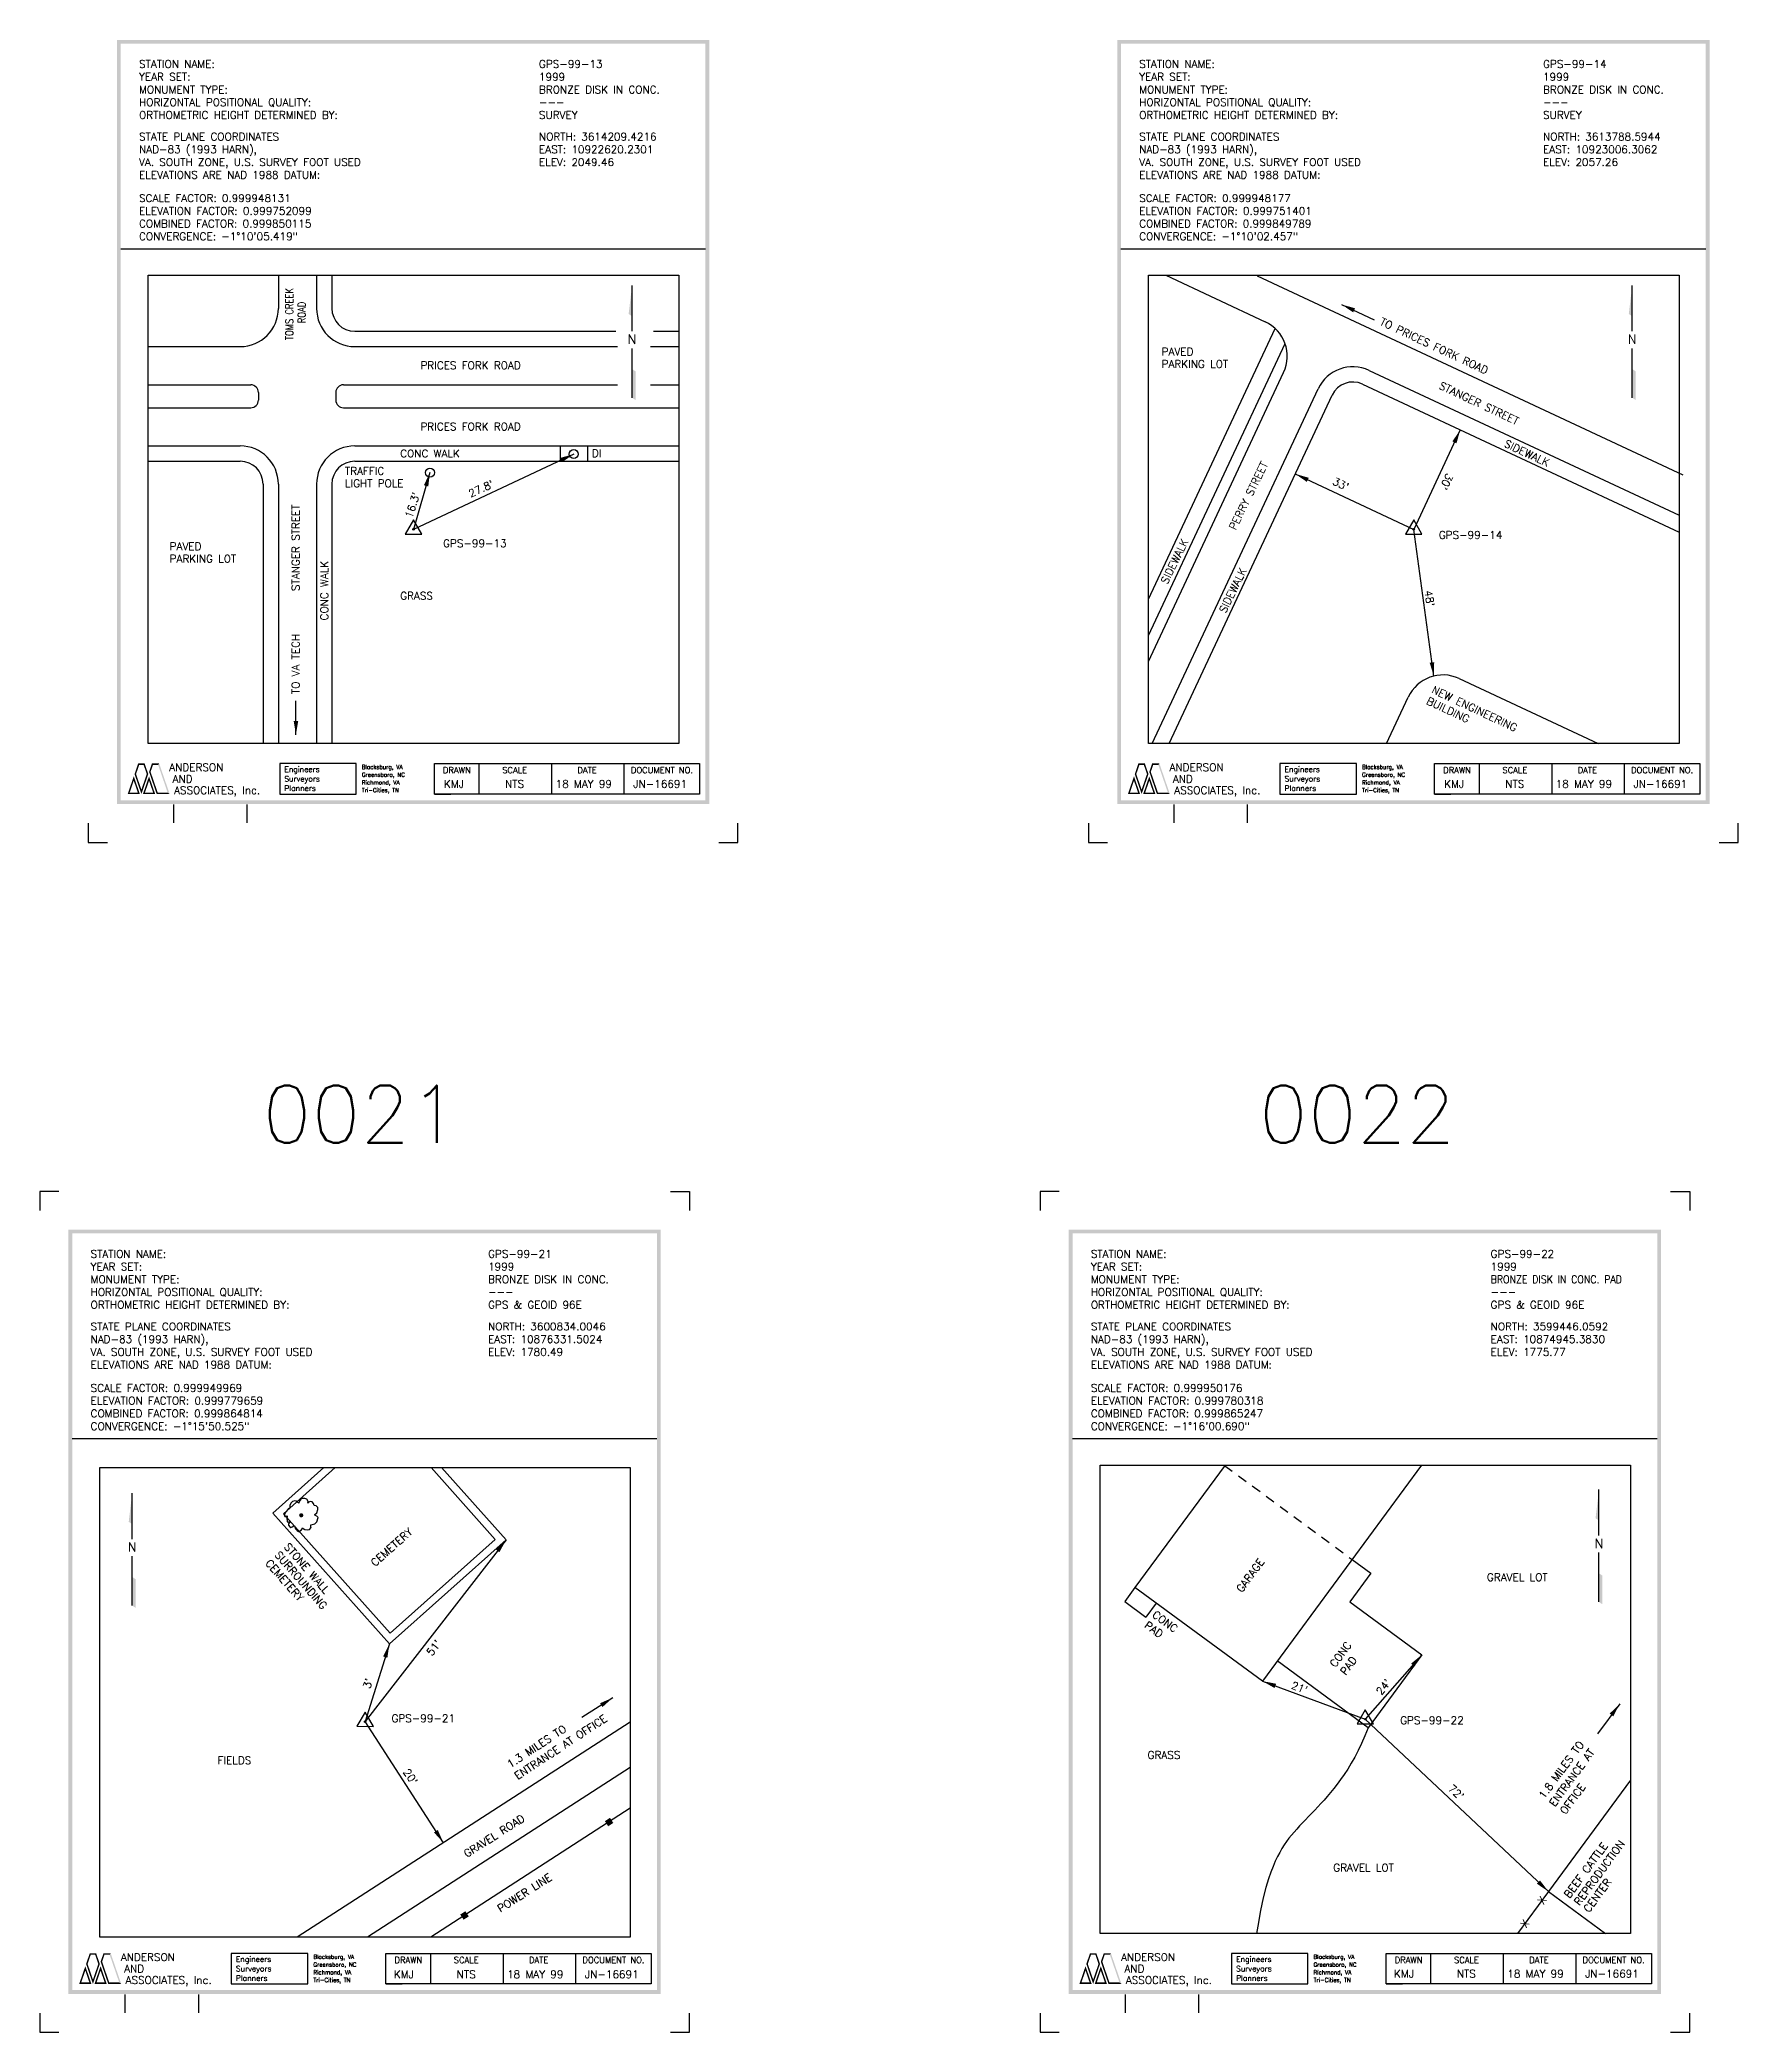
# Model space of a CAD drawing. Extents: x 8 to 108, y -27 to 17.
# Drawn here: x 60.02 to 82.24, y -26.92 to -0.85 of the extents above; entities that cross this region are included whole.
import ezdxf
from ezdxf.enums import TextEntityAlignment as Align

# ---------------------------------------------------------------- set-up
doc = ezdxf.new("R2010")
doc.units = 0
doc.header["$LTSCALE"] = 0.5
doc.header["$MEASUREMENT"] = 0
doc.linetypes.add('CENTER2', pattern=[1.125, 0.75, -0.125, 0.125, -0.125])
doc.linetypes.add('HIDDEN', pattern=[0.375, 0.25, -0.125])
doc.layers.get('0').update_dxf_attribs({"linetype": 'CONTINUOUS'})
for name, color, linetype in [('BLDG', 2, 'CONTINUOUS'), ('DWGINFO', 7, 'CONTINUOUS'), ('FENCE', 4, 'CONTINUOUS'), ('MISC', 7, 'CONTINUOUS'), ('MON', 6, 'CONTINUOUS'), ('N-ARROW', 7, 'CONTINUOUS'), ('ROAD', 1, 'CONTINUOUS'), ('SHT1', 1, 'CONTINUOUS'), ('SHT7', 7, 'CONTINUOUS'), ('SHTTRIM', 7, 'CONTINUOUS'), ('TXT1', 1, 'CONTINUOUS'), ('TXT2', 2, 'CONTINUOUS'), ('TXT7', 7, 'CONTINUOUS'), ('UTIL', 7, 'CONTINUOUS')]:
    doc.layers.add(name, color=color, linetype=linetype)
doc.styles.add('SHT', font='romans.shx')
doc.styles.get("Standard").update_dxf_attribs({"font": 'ROMANS'})
doc.dimstyles.get("Standard").update_dxf_attribs({"dimtxt": 0.18, "dimasz": 0.18, "dimexe": 0.18, "dimexo": 0.0625, "dimgap": 0.09, "dimtad": 0, "dimtih": 1, "dimtoh": 1, "dimdec": 4, "dimzin": 0, "dimtxsty": 'STANDARD', "dimcen": 0.09, "dimazin": 3, "dimtfac": 1, "dimtdec": 4, "dimtofl": 0, "dimtmove": 0, "dimatfit": 3, "dimtolj": 1, "dimtzin": 0})

# ---------------------------------------------------------------- blocks, each defined once
blk = doc.blocks.new('DWGINFO')
for p, q in [((2.602, 1.704), (2.602, 2.004)), ((3.802, 1.704), (3.802, 2.004))]:
    blk.add_line(p, q)
at = {"flags": 2}
blk.add_attdef('DWGNAME', text='', height=0.1, dxfattribs=at).set_placement((2.502, 1.804), align=Align.RIGHT)
blk.add_attdef('DWGEDITDATE', text='', height=0.1, dxfattribs=at).set_placement((3.202, 1.804), align=Align.CENTER)
blk.add_attdef('DWGBY', (3.902, 1.804), '', height=0.1, dxfattribs=at)
blk = doc.blocks.new('NEWLOGOSOLID', base_point=(1, 1))
for points in [[(1.225, 1.653447), (1.275, 1.653447), (1.344328, 2), (1.377972, 1.9525)], [(1.344328, 2), (1.377972, 1.9525), (1.555672, 2), (1.522028, 1.9525)], [(1.555672, 2), (1.522028, 1.9525), (1.675, 1.653447), (1.625, 1.653447)], [(1.7, 1.726053), (1.75, 1.726053), (1.794328, 2), (1.827972, 1.9525)], [(1.794328, 2), (1.827972, 1.9525), (2.030672, 2), (1.997028, 1.9525)], [(2.030672, 2), (1.997028, 1.9525), (2.375, 1), (2.308644, 1.0475)], [(1, 1), (1.066356, 1.0475), (1.2, 1.580842), (1.2, 1.435632)], [(1.2, 1.580842), (1.2, 1.435632), (1.4, 1), (1.333644, 1.0475)], [(1.45, 1), (1.45, 1.145211), (1.225, 1.653447), (1.275, 1.653447)], [(1.675, 1.653447), (1.625, 1.653447), (1.45, 1), (1.45, 1.145211)], [(1.5, 1), (1.566356, 1.0475), (1.7, 1.580842), (1.7, 1.435632)], [(1.95, 1), (1.983644, 1.0475), (1.7, 1.726053), (1.75, 1.726053)], [(1.7, 1.580842), (1.7, 1.435632), (1.9, 1), (1.833644, 1.0475)], [(1.4, 1), (1.333644, 1.0475), (1, 1), (1.066356, 1.0475)], [(1.9, 1), (1.833644, 1.0475), (1.5, 1), (1.566356, 1.0475)], [(2.375, 1), (2.308644, 1.0475), (1.95, 1), (1.983644, 1.0475)]]:
    blk.add_solid(points)
blk = doc.blocks.new('SP-HORIZ')
blk.add_lwpolyline([(0, 0.062), (-0.054, -0.031), (0.054, -0.031)], close=True)
at = {"const_width": 0.005}
blk.add_lwpolyline([(-0.002, 0, 1), (0.002, 0, 1)], format="xyb", close=True, dxfattribs=at)
blk.add_circle((0, 0), 0.005)
blk = doc.blocks.new('N-ARROW')
for p, q in [((0, 0.14), (0, 0.94)), ((0, -1.02), (0, -0.16))]:
    blk.add_line(p, q)
for points in [[(0, 0.4), (-0.06, 0.44), (0, 0.94)], [(0, -1.02), (0.06, -1.06), (0, -0.52), (0.06, -0.56)]]:
    blk.add_solid(points)
blk.add_text('N', height=0.16).set_placement((0, 0), align=Align.MIDDLE)

msp = doc.modelspace()

# ---------------------------------------------------------------- linework, layer by layer
at = {"color": 4}
msp.add_lwpolyline([(63.563, -20.282), (63.616, -20.267), (63.644, -20.242), (63.661, -20.187), (63.645, -20.169), (63.623, -20.157), (63.618, -20.145), (63.643, -20.123), (63.655, -20.08), (63.656, -20.056), (63.636, -20.034), (63.608, -20.027), (63.608, -20.027), (63.601, -20.001), (63.582, -19.979), (63.557, -19.976), (63.538, -19.986), (63.525, -19.997), (63.53, -19.977), (63.512, -19.945), (63.487, -19.935), (63.44, -19.938), (63.425, -19.959), (63.408, -19.99), (63.409, -19.997), (63.375, -19.972), (63.354, -19.967), (63.327, -19.974), (63.309, -19.991), (63.292, -20.022), (63.291, -20.047), (63.302, -20.053), (63.299, -20.055), (63.267, -20.076), (63.237, -20.111), (63.214, -20.155), (63.223, -20.171), (63.237, -20.174), (63.257, -20.165), (63.254, -20.167), (63.251, -20.202), (63.253, -20.223), (63.255, -20.238), (63.266, -20.244), (63.279, -20.24), (63.293, -20.236), (63.273, -20.27), (63.271, -20.287), (63.291, -20.309), (63.302, -20.315), (63.322, -20.306), (63.344, -20.294), (63.351, -20.295), (63.363, -20.333), (63.385, -20.353), (63.404, -20.368), (63.418, -20.364), (63.44, -20.352), (63.452, -20.333), (63.457, -20.321), (63.457, -20.321), (63.465, -20.329), (63.487, -20.342), (63.519, -20.346), (63.549, -20.342), (63.567, -20.318), (63.566, -20.311)], close=True, dxfattribs=at)
at = {"color": 4, "const_width": 0.027}
msp.add_lwpolyline([(63.449, -20.147, 1), (63.429, -20.165, 1)], format="xyb", close=True, dxfattribs=at)
for points in [[(67.455, -24.225), (67.412, -24.158), (67.522, -24.182), (67.479, -24.115)], [(65.564, -25.448), (65.52, -25.38), (65.631, -25.404), (65.587, -25.337)]]:
    msp.add_solid(points)
at = {"layer": 'BLDG', "linetype": 'CONTINUOUS'}
for p, q in [((78.589, -9.208), (80.407, -10.059)), ((77.639, -10.059), (77.924, -9.45)), ((75.526, -19.499), (74.348, -21.099)), ((78.096, -19.499), (76.016, -22.326)), ((76.016, -22.326), (74.348, -21.099)), ((80.832, -23.62), (79.758, -25.079)), ((79.758, -25.079), (80.503, -25.627))]:
    msp.add_line(p, q, dxfattribs=at)
at = {"layer": 'BLDG', "linetype": 'HIDDEN'}
msp.add_line((75.521, -19.506), (77.188, -20.733), dxfattribs=at)
at = {"layer": 'BLDG', "linetype": 'CONTINUOUS'}
msp.add_arc((78.377, -9.661), 0.5, 64.9382, 154.9382, dxfattribs=at)
at = {"layer": 'FENCE', "linetype": 'CONTINUOUS'}
msp.add_line((79.758, -25.079), (79.355, -25.627), dxfattribs=at)
at = {"layer": 'MISC', "linetype": 'CONTINUOUS'}
for p, q in [((63.84, -3.931), (63.84, -4.364)), ((64.14, -4.664), (67.555, -4.664)), ((68.05, -4.664), (68.379, -4.664)), ((74.525, -8.171), (76.182, -4.627)), ((74.525, -8.643), (76.311, -4.824)), ((77.326, -5.356), (81.466, -7.292)), ((74.796, -10.059), (76.927, -5.501)), ((66.825, -6.164), (66.825, -6.364)), ((67.183, -6.164), (67.183, -6.364)), ((61.438, -6.364), (62.64, -6.364)), ((64.14, -6.364), (68.379, -6.364)), ((62.94, -6.664), (62.94, -10.059)), ((63.84, -6.664), (63.84, -10.059)), ((63.735, -19.532), (63.066, -20.127)), ((63.885, -19.532), (63.208, -20.135)), ((77.188, -20.733), (77.435, -20.914)), ((74.348, -21.099), (74.214, -21.282)), ((77.435, -20.914), (77.16, -21.288)), ((74.214, -21.282), (74.492, -21.487)), ((74.627, -21.304), (74.492, -21.487)), ((77.16, -21.288), (78.102, -21.981)), ((77.399, -22.937), (76.21, -22.062)), ((78.102, -21.981), (77.399, -22.937))]:
    msp.add_line(p, q, dxfattribs=at)
for points in [[(65.274, -19.532), (66.119, -20.479), (64.592, -21.84), (63.066, -20.127)], [(65.14, -19.532), (65.977, -20.471), (64.601, -21.698), (63.208, -20.135)], [(77.399, -22.937), (77.357, -23.042), (77.313, -23.141), (77.269, -23.234), (77.223, -23.32), (77.177, -23.401), (77.131, -23.477), (77.084, -23.547), (77.039, -23.612), (76.994, -23.673), (76.95, -23.73), (76.907, -23.784), (76.864, -23.834), (76.822, -23.882), (76.781, -23.928), (76.74, -23.972), (76.699, -24.015), (76.659, -24.057), (76.618, -24.098), (76.579, -24.14), (76.54, -24.18), (76.502, -24.221), (76.465, -24.261), (76.43, -24.302), (76.395, -24.342), (76.363, -24.383), (76.331, -24.425), (76.301, -24.469), (76.271, -24.516), (76.242, -24.567), (76.213, -24.622), (76.184, -24.683), (76.154, -24.751), (76.124, -24.826), (76.093, -24.915), (76.061, -25.025), (76.027, -25.16), (75.991, -25.328), (75.954, -25.534), (75.939, -25.627)]]:
    msp.add_lwpolyline(points, dxfattribs=at)
for centre in [(67.005, -6.271), (65.123, -6.513)]:
    msp.add_circle(centre, 0.0589, dxfattribs=at)
for centre, start, end in [((64.14, -4.364), 180, 270), ((77.199, -5.628), 64.9382, 154.9382), ((62.64, -6.664), 0, 90), ((64.14, -6.664), 90, 180)]:
    msp.add_arc(centre, 0.3, start, end, dxfattribs=at)
at = {"layer": 'ROAD', "linetype": 'CONTINUOUS'}
for p, q in [((63.14, -3.931), (63.14, -4.364)), ((63.64, -3.931), (63.64, -4.364)), ((74.75, -3.931), (76.052, -4.54)), ((75.947, -3.938), (81.515, -6.542)), ((61.438, -4.864), (62.64, -4.864)), ((64.14, -4.864), (67.579, -4.864)), ((68.01, -4.864), (68.379, -4.864)), ((74.525, -8.986), (76.293, -5.204)), ((77.411, -5.175), (81.466, -7.071)), ((61.438, -5.364), (62.778, -5.364)), ((62.878, -5.464), (62.878, -5.564)), ((63.892, -5.464), (63.892, -5.564)), ((63.992, -5.364), (67.579, -5.364)), ((68.01, -5.364), (68.379, -5.364)), ((74.575, -10.059), (76.746, -5.416)), ((61.438, -5.664), (62.778, -5.664)), ((63.992, -5.664), (68.379, -5.664)), ((61.438, -6.164), (62.64, -6.164)), ((64.14, -6.164), (68.379, -6.164)), ((63.14, -6.664), (63.14, -10.059)), ((63.64, -6.664), (63.64, -10.059)), ((67.745, -22.861), (63.386, -25.677)), ((67.745, -23.456), (64.308, -25.677))]:
    msp.add_line(p, q, dxfattribs=at)
for points in [[(61.438, -3.931), (68.379, -3.931), (68.379, -10.059), (61.438, -10.059)], [(74.525, -3.931), (81.466, -3.931), (81.466, -10.059), (74.525, -10.059)], [(60.804, -19.532), (67.745, -19.532), (67.745, -25.677), (60.804, -25.677)], [(73.891, -19.499), (80.832, -19.499), (80.832, -25.627), (73.891, -25.627)]]:
    msp.add_lwpolyline(points, close=True, dxfattribs=at)
for centre, radius, start, end in [((62.64, -4.364), 0.5, 270, 0), ((64.14, -4.364), 0.5, 180, 270), ((75.84, -4.992), 0.5, 334.9382, 64.9382), ((77.199, -5.628), 0.5, 64.9382, 154.9382), ((62.778, -5.464), 0.1, 0, 90), ((63.992, -5.464), 0.1, 90, 180), ((62.778, -5.564), 0.1, 270, 0), ((63.992, -5.564), 0.1, 180, 270), ((62.64, -6.664), 0.5, 0, 90), ((64.14, -6.664), 0.5, 90, 180)]:
    msp.add_arc(centre, radius, start, end, dxfattribs=at)
at = {"layer": 'SHT1'}
for p, q in [((65.769, -10.719), (65.769, -10.319)), ((66.718, -10.719), (66.718, -10.319)), ((67.666, -10.719), (67.666, -10.319)), ((78.855, -10.719), (78.855, -10.319)), ((79.805, -10.719), (79.805, -10.319)), ((80.753, -10.719), (80.753, -10.319)), ((65.135, -26.288), (65.135, -25.888)), ((66.085, -26.288), (66.085, -25.888)), ((67.032, -26.288), (67.032, -25.888)), ((78.221, -26.288), (78.221, -25.888)), ((79.171, -26.288), (79.171, -25.888)), ((80.119, -26.288), (80.119, -25.888))]:
    msp.add_line(p, q, dxfattribs=at)
for points in [[(63.158, -10.719), (64.158, -10.719), (64.158, -10.319), (63.158, -10.319), (63.158, -10.719)], [(65.182, -10.319), (65.182, -10.319), (65.352, -10.319)], [(76.245, -10.719), (77.245, -10.719), (77.245, -10.319), (76.245, -10.319), (76.245, -10.719)], [(78.269, -10.319), (78.269, -10.319), (78.439, -10.319)], [(65.182, -10.719), (65.395, -10.719)], [(78.269, -10.719), (78.481, -10.719)], [(62.524, -26.288), (63.524, -26.288), (63.524, -25.888), (62.524, -25.888), (62.524, -26.288)], [(64.548, -25.888), (64.548, -25.888), (64.719, -25.888)], [(75.611, -26.288), (76.611, -26.288), (76.611, -25.888), (75.611, -25.888), (75.611, -26.288)], [(77.635, -25.888), (77.635, -25.888), (77.805, -25.888)], [(64.548, -26.288), (64.761, -26.288)], [(77.635, -26.288), (77.848, -26.288)]]:
    msp.add_lwpolyline(points, dxfattribs=at)
for points in [[(65.182, -10.319), (68.651, -10.319), (68.651, -10.719), (65.182, -10.719)], [(78.269, -10.319), (81.738, -10.319), (81.738, -10.719), (78.269, -10.719)], [(64.548, -25.888), (68.017, -25.888), (68.017, -26.288), (64.548, -26.288)], [(77.635, -25.888), (81.104, -25.888), (81.104, -26.288), (77.635, -26.288)]]:
    msp.add_lwpolyline(points, close=True, dxfattribs=at)
for points in [[(61.028, -0.851), (68.778, -0.851), (61.028, -0.901), (68.778, -0.901)], [(61.028, -0.901), (61.078, -0.901), (61.028, -10.801), (61.078, -10.801)], [(68.728, -0.901), (68.778, -0.901), (68.728, -10.801), (68.778, -10.801)], [(74.115, -0.851), (81.865, -0.851), (74.115, -0.901), (81.865, -0.901)], [(74.115, -0.901), (74.165, -0.901), (74.115, -10.801), (74.165, -10.801)], [(81.815, -0.901), (81.865, -0.901), (81.815, -10.801), (81.865, -10.801)], [(61.028, -10.801), (68.778, -10.801), (61.028, -10.851), (68.778, -10.851)], [(74.115, -10.801), (81.865, -10.801), (74.115, -10.851), (81.865, -10.851)], [(60.394, -16.419), (68.144, -16.419), (60.394, -16.469), (68.144, -16.469)], [(73.481, -16.419), (81.231, -16.419), (73.481, -16.469), (81.231, -16.469)], [(60.394, -16.469), (60.444, -16.469), (60.394, -26.369), (60.444, -26.369)], [(68.094, -16.469), (68.144, -16.469), (68.094, -26.369), (68.144, -26.369)], [(73.481, -16.469), (73.531, -16.469), (73.481, -26.369), (73.531, -26.369)], [(81.181, -16.469), (81.231, -16.469), (81.181, -26.369), (81.231, -26.369)], [(60.394, -26.369), (68.144, -26.369), (60.394, -26.419), (68.144, -26.419)], [(73.481, -26.369), (81.231, -26.369), (73.481, -26.419), (81.231, -26.419)]]:
    msp.add_solid(points, dxfattribs=at)
at = {"layer": 'SHTTRIM'}
for p, q in [((60.019, -15.919), (60.019, -16.169)), ((60.269, -15.919), (60.019, -15.919)), ((68.269, -15.919), (68.519, -15.919)), ((68.519, -15.919), (68.519, -16.169)), ((73.356, -15.919), (73.106, -15.919)), ((73.106, -15.919), (73.106, -16.169)), ((81.356, -15.919), (81.606, -15.919)), ((81.606, -15.919), (81.606, -16.169))]:
    msp.add_line(p, q, dxfattribs=at)
for points in [[(60.653, -11.101), (60.653, -11.351), (60.903, -11.351)], [(68.903, -11.351), (69.153, -11.351), (69.153, -11.101)], [(73.74, -11.101), (73.74, -11.351), (73.99, -11.351)], [(81.99, -11.351), (82.24, -11.351), (82.24, -11.101)], [(60.019, -26.669), (60.019, -26.919), (60.269, -26.919)], [(68.269, -26.919), (68.519, -26.919), (68.519, -26.669)], [(73.106, -26.669), (73.106, -26.919), (73.356, -26.919)], [(81.356, -26.919), (81.606, -26.919), (81.606, -26.669)]]:
    msp.add_lwpolyline(points, dxfattribs=at)
at = {"layer": 'TXT1'}
for p, q in [((61.078, -3.583), (68.728, -3.583)), ((74.165, -3.583), (81.815, -3.583)), ((60.444, -19.151), (68.094, -19.151)), ((73.531, -19.151), (81.181, -19.151))]:
    msp.add_line(p, q, dxfattribs=at)
at = {"layer": 'UTIL', "linetype": 'CONTINUOUS'}
msp.add_line((67.745, -23.99), (65.135, -25.677), dxfattribs=at)

# ---------------------------------------------------------------- block references
at = {"layer": 'DWGINFO', "xscale": 0.8, "yscale": 0.8, "zscale": 0.8}
for p in [(59.69, -12.459), (72.777, -12.459), (59.056, -28.028), (72.143, -28.028)]:
    msp.add_blockref('DWGINFO', p, dxfattribs=at)
at = {"layer": 'MON', "linetype": 'CONTINUOUS', "xscale": 2, "yscale": 2, "zscale": 2}
for p in [(64.908, -7.256), (77.361, -22.824)]:
    msp.add_blockref('SP-HORIZ', p, dxfattribs=at)
for p, rotation in [((77.995, -7.256), 359.8120852138376), ((64.275, -22.856), 359.7061694830367)]:
    msp.add_blockref('SP-HORIZ', p, dxfattribs=dict(at, rotation=rotation))
at = {"layer": 'N-ARROW', "linetype": 'CENTER2', "xscale": 0.75, "yscale": 0.75, "zscale": 0.75}
for p in [(67.768, -4.768), (80.854, -4.768), (61.227, -20.572), (80.419, -20.525)]:
    msp.add_blockref('N-ARROW', p, dxfattribs=at)
at = {"layer": 'SHT1', "xscale": 0.4, "yscale": 0.4, "zscale": 0.4}
for p in [(61.168, -10.719), (74.255, -10.719), (60.534, -26.288), (73.621, -26.288)]:
    msp.add_blockref('NEWLOGOSOLID', p, dxfattribs=at)

# ---------------------------------------------------------------- texts
at = {"layer": 'BLDG', "linetype": 'CONTINUOUS'}
for s, rotation, p in [('STANGER STREET', 334.7922, (78.317, -5.41)), ('PERRY STREET', 63.918, (75.664, -7.275))]:
    msp.add_text(s, height=0.1, rotation=rotation, dxfattribs=at).set_placement(p)
at = {"layer": 'FENCE', "linetype": 'CONTINUOUS'}
for p in [(79.674, -25.193), (79.448, -25.5)]:
    msp.add_text('X', height=0.1, rotation=233.6567, dxfattribs=at).set_placement(p, align=Align.MIDDLE)
at = {"layer": 'MISC', "linetype": 'CONTINUOUS'}
for s, p in [('DI', (67.243, -6.309)), ('TRAFFIC', (64.011, -6.541)), ('LIGHT POLE', (64.011, -6.703))]:
    msp.add_text(s, height=0.1, dxfattribs=at).set_placement(p)
for p in [(74.771, -7.98), (75.533, -8.36)]:
    msp.add_text('SIDEWALK', height=0.1, rotation=63.918, dxfattribs=at).set_placement(p)
at = {"layer": 'MON', "linetype": 'CONTINUOUS'}
for s, rotation, p in [("16.3'", 71.822, (64.889, -7.117)), ("27.8'", 24.371, (65.657, -6.84)), ("33'", 334.7922, (76.922, -6.662)), ("30'", 243.5554, (78.428, -6.513)), ("48'", 279.0749, (78.135, -8.061)), ("51'", 52.0082, (65.148, -22.005)), ("3'", 72.5053, (64.34, -22.433)), ("21'", 338.9335, (76.383, -22.42)), ("24'", 50.9439, (77.571, -22.517)), ("20'", 304.1332, (64.767, -23.515)), ("72'", 317.2214, (78.437, -23.744))]:
    msp.add_text(s, height=0.1, rotation=rotation, dxfattribs=at).set_placement(p)
at = {"layer": 'MON'}
for s, p in [('GPS-99-14', (78.323, -7.379)), ('GPS-99-13', (65.295, -7.488)), ('GPS-99-21', (64.62, -22.863)), ('GPS-99-22', (77.817, -22.889))]:
    msp.add_text(s, height=0.1, dxfattribs=at).set_placement(p)
at = {"layer": 'SHT1', "style": 'SHT'}
for s, p in [('ANDERSON', (61.713, -10.419)), ('ANDERSON', (74.8, -10.419)), (' AND', (61.688, -10.571)), ('  ASSOCIATES, Inc.', (61.638, -10.719)), (' AND', (74.775, -10.571)), ('  ASSOCIATES, Inc.', (74.725, -10.719)), ('ANDERSON', (61.079, -25.988)), (' AND', (61.054, -26.139)), ('ANDERSON', (74.166, -25.988)), (' AND', (74.141, -26.139)), ('  ASSOCIATES, Inc.', (61.004, -26.288)), ('  ASSOCIATES, Inc.', (74.091, -26.288))]:
    msp.add_text(s, height=0.1, dxfattribs=at).set_placement(p)
at = {"layer": 'SHT7', "style": 'SHT'}
for s, p in [('Engineers', (63.218, -10.431)), ('Engineers', (76.305, -10.431)), ('Surveyors', (63.218, -10.555)), ('Planners', (63.218, -10.679)), ('Surveyors', (76.305, -10.555)), ('Planners', (76.305, -10.679)), ('Surveyors', (62.584, -26.124)), ('Engineers', (62.584, -26)), ('Surveyors', (75.671, -26.124)), ('Engineers', (75.671, -26)), ('Planners', (62.584, -26.248)), ('Planners', (75.671, -26.248))]:
    msp.add_text(s, height=0.072, dxfattribs=at).set_placement(p)
at = {"layer": 'SHT7', "color": 7, "style": 'SHT'}
for s, p in [('Blacksburg, VA', (64.232, -10.392)), ('Blacksburg, VA', (77.319, -10.392)), ('Tri-Cities, TN', (64.232, -10.695)), ('Greensboro, NC', (64.232, -10.493)), ('Richmond, VA', (64.232, -10.594)), ('Tri-Cities, TN', (77.319, -10.695)), ('Greensboro, NC', (77.319, -10.493)), ('Richmond, VA', (77.319, -10.594)), ('Greensboro, NC', (63.598, -26.062)), ('Blacksburg, VA', (63.598, -25.96)), ('Greensboro, NC', (76.685, -26.062)), ('Blacksburg, VA', (76.685, -25.96)), ('Tri-Cities, TN', (63.598, -26.264)), ('Richmond, VA', (63.598, -26.163)), ('Tri-Cities, TN', (76.685, -26.264)), ('Richmond, VA', (76.685, -26.163))]:
    msp.add_text(s, height=0.05369, dxfattribs=at).set_placement(p)
at = {"layer": 'SHT7', "style": 'SHT'}
for s, p in [('DRAWN', (65.475, -10.446)), ('SCALE', (66.232, -10.446)), ('DATE', (67.18, -10.446)), ('DOCUMENT NO.', (68.159, -10.446)), ('DRAWN', (78.562, -10.446)), ('SCALE', (79.319, -10.446)), ('DATE', (80.267, -10.446)), ('DOCUMENT NO.', (81.245, -10.446)), ('DRAWN', (64.841, -26.015)), ('SCALE', (65.598, -26.015)), ('DATE', (66.546, -26.015)), ('DOCUMENT NO.', (67.525, -26.015)), ('DRAWN', (77.928, -26.015)), ('SCALE', (78.685, -26.015)), ('DATE', (79.633, -26.015)), ('DOCUMENT NO.', (80.611, -26.015))]:
    msp.add_text(s, height=0.08, dxfattribs=at).set_placement(p, align=Align.CENTER)
at = {"layer": 'TXT1'}
for s, p in [('YEAR SET:', (61.317, -1.384)), ('STATION NAME:', (61.317, -1.217)), ('GPS-99-13', (66.55, -1.217)), ('1999', (66.55, -1.384)), ('YEAR SET:', (74.403, -1.384)), ('STATION NAME:', (74.403, -1.217)), ('GPS-99-14', (79.687, -1.217)), ('1999', (79.687, -1.384)), ('MONUMENT TYPE:', (61.317, -1.551)), ('BRONZE DISK IN CONC.', (66.55, -1.551)), ('MONUMENT TYPE:', (74.403, -1.551)), ('BRONZE DISK IN CONC.', (79.687, -1.551)), ('ORTHOMETRIC HEIGHT DETERMINED BY:', (61.317, -1.884)), ('HORIZONTAL POSITIONAL QUALITY:', (61.317, -1.717)), ('SURVEY', (66.55, -1.884)), ('---', (66.55, -1.717)), ('ORTHOMETRIC HEIGHT DETERMINED BY:', (74.403, -1.884)), ('HORIZONTAL POSITIONAL QUALITY:', (74.403, -1.717)), ('SURVEY', (79.687, -1.884)), ('---', (79.687, -1.717)), ('STATE PLANE COORDINATES', (61.317, -2.167)), ('NORTH: 3614209.4216', (66.55, -2.167)), ('STATE PLANE COORDINATES', (74.403, -2.167)), ('NORTH: 3613788.5944', (79.687, -2.167)), ('NAD-83 (1993 HARN), ', (61.317, -2.334)), ('EAST: 10922620.2301', (66.55, -2.334)), ('NAD-83 (1993 HARN), ', (74.403, -2.334)), ('EAST: 10923006.3062', (79.687, -2.334)), ('VA. SOUTH ZONE, U.S. SURVEY FOOT USED', (61.317, -2.501)), ('ELEVATIONS ARE NAD 1988 DATUM:', (61.317, -2.667)), ('ELEV: 2049.46', (66.55, -2.501)), ('VA. SOUTH ZONE, U.S. SURVEY FOOT USED', (74.403, -2.501)), ('ELEVATIONS ARE NAD 1988 DATUM:', (74.403, -2.667)), ('ELEV: 2057.26', (79.687, -2.501)), ('SCALE FACTOR: 0.999948131', (61.317, -2.972)), ('ELEVATION FACTOR: 0.999752099', (61.317, -3.139)), ('SCALE FACTOR: 0.999948177', (74.403, -2.972)), ('ELEVATION FACTOR: 0.999751401', (74.403, -3.139)), ('COMBINED FACTOR: 0.999850115', (61.317, -3.305)), ('CONVERGENCE: -1%%d10\'05.419"', (61.317, -3.472)), ('COMBINED FACTOR: 0.999849789', (74.403, -3.305)), ('CONVERGENCE: -1%%d10\'02.457"', (74.403, -3.472)), ('KMJ', (65.307, -10.636)), ('NTS', (66.106, -10.636)), ('18 MAY 99', (66.767, -10.636)), ('JN-16691', (67.784, -10.636)), ('KMJ', (78.394, -10.636)), ('NTS', (79.193, -10.636)), ('18 MAY 99', (79.853, -10.636)), ('JN-16691', (80.871, -10.636)), ('YEAR SET:', (60.683, -16.952)), ('STATION NAME:', (60.683, -16.786)), ('GPS-99-21', (65.884, -16.786)), ('1999', (65.884, -16.952)), ('YEAR SET:', (73.77, -16.952)), ('STATION NAME:', (73.77, -16.786)), ('GPS-99-22', (79.002, -16.786)), ('1999', (79.002, -16.952)), ('MONUMENT TYPE:', (60.683, -17.119)), ('HORIZONTAL POSITIONAL QUALITY:', (60.683, -17.286)), ('BRONZE DISK IN CONC.', (65.884, -17.119)), ('MONUMENT TYPE:', (73.77, -17.119)), ('HORIZONTAL POSITIONAL QUALITY:', (73.77, -17.286)), ('ORTHOMETRIC HEIGHT DETERMINED BY:', (60.683, -17.452)), ('GPS & GEOID 96E', (65.884, -17.452)), ('---', (65.884, -17.286)), ('ORTHOMETRIC HEIGHT DETERMINED BY:', (73.77, -17.452)), ('GPS & GEOID 96E', (79.002, -17.452)), ('---', (79.002, -17.286)), ('STATE PLANE COORDINATES', (60.683, -17.736)), ('NORTH: 3600834.0046', (65.884, -17.736)), ('STATE PLANE COORDINATES', (73.77, -17.736)), ('NORTH: 3599446.0592', (79.002, -17.736)), ('VA. SOUTH ZONE, U.S. SURVEY FOOT USED', (60.683, -18.069)), ('NAD-83 (1993 HARN), ', (60.683, -17.902)), ('EAST: 10876331.5024', (65.884, -17.902)), ('ELEV: 1780.49', (65.884, -18.069)), ('VA. SOUTH ZONE, U.S. SURVEY FOOT USED', (73.77, -18.069)), ('NAD-83 (1993 HARN), ', (73.77, -17.902)), ('EAST: 10874945.3830', (79.002, -17.902)), ('ELEV: 1775.77', (79.002, -18.069)), ('ELEVATIONS ARE NAD 1988 DATUM:', (60.683, -18.236)), ('ELEVATIONS ARE NAD 1988 DATUM:', (73.77, -18.236)), ('SCALE FACTOR: 0.999949969', (60.683, -18.541)), ('SCALE FACTOR: 0.999950176', (73.77, -18.541)), ('ELEVATION FACTOR: 0.999779659', (60.683, -18.707)), ('ELEVATION FACTOR: 0.999780318', (73.77, -18.707)), ('COMBINED FACTOR: 0.999864814', (60.683, -18.874)), ('CONVERGENCE: -1%%d15\'50.525"', (60.683, -19.041)), ('COMBINED FACTOR: 0.999865247', (73.77, -18.874)), ('CONVERGENCE: -1%%d16\'00.690"', (73.77, -19.041)), ('KMJ', (64.651, -26.212)), ('NTS', (65.473, -26.212)), ('18 MAY 99', (66.133, -26.212)), ('JN-16691', (67.151, -26.212)), ('KMJ', (77.737, -26.205)), ('NTS', (78.559, -26.205)), ('18 MAY 99', (79.22, -26.205)), ('JN-16691', (80.237, -26.205))]:
    msp.add_text(s, height=0.1, dxfattribs=at).set_placement(p)
at = {"layer": 'TXT1', "linetype": 'CONTINUOUS'}
for s, rotation, p in [('TO PRICES FORK ROAD', 334.7922, (77.542, -4.573)), ('TO VA TECH', 90, (63.416, -9.411)), ('1.3 MILES TO', 33.3627, (66.174, -23.467)), ('ENTRANCE AT OFFICE', 33.3627, (66.271, -23.62)), ('1.8 MILES TO', 53.6567, (79.702, -23.875)), ('ENTRANCE AT', 53.6567, (79.841, -23.977)), ('OFFICE', 53.6567, (79.98, -24.079)), ('GRAVEL ROAD', 32.5167, (65.607, -24.638))]:
    msp.add_text(s, height=0.1, rotation=rotation, dxfattribs=at).set_placement(p)
at = {"layer": 'TXT1', "width": 0.9}
msp.add_text('BRONZE DISK IN CONC. PAD', height=0.1, dxfattribs=at).set_placement((79.002, -17.119))
at = {"layer": 'TXT2', "linetype": 'CONTINUOUS', "width": 0.8}
for s, p in [('TOMS CREEK', (63.333, -4.781)), ('ROAD', (63.495, -4.559))]:
    msp.add_text(s, height=0.1, rotation=90, dxfattribs=at).set_placement(p)
at = {"layer": 'TXT2', "linetype": 'CONTINUOUS'}
for p in [(64.999, -5.159), (64.999, -5.96)]:
    msp.add_text('PRICES FORK ROAD', height=0.1, dxfattribs=at).set_placement(p)
for s, rotation, p in [('STANGER STREET', 90, (63.416, -8.062)), ('NEW ENGINEERING', 334.8121, (78.22, -9.389)), ('BUILDING', 334.8121, (78.152, -9.536)), ('GARAGE', 53.6567, (75.747, -21.175)), ('BEEF CATTLE', 53.6567, (80.033, -25.174)), ('REPRODUCTION', 53.6567, (80.164, -25.271)), ('CENTER', 53.6567, (80.289, -25.363))]:
    msp.add_text(s, height=0.1, rotation=rotation, dxfattribs=at).set_placement(p)
at = {"layer": 'TXT2'}
for s, p in [('0021', (62.93, -15.282)), ('0022', (75.966, -15.282))]:
    msp.add_text(s, height=0.75, dxfattribs=at).set_placement(p)
at = {"layer": 'TXT7', "linetype": 'CONTINUOUS'}
for s, p in [('PAVED', (74.697, -4.98)), ('PARKING LOT', (74.697, -5.142)), ('CONC WALK', (64.734, -6.313)), ('PAVED', (61.718, -7.528)), ('PARKING LOT', (61.718, -7.69)), ('GRASS', (64.734, -8.175)), ('GRAVEL LOT', (78.954, -21.016)), ('GRASS', (74.513, -23.343)), ('GRAVEL LOT', (76.942, -24.817))]:
    msp.add_text(s, height=0.1, dxfattribs=at).set_placement(p)
for s, rotation, p in [('SIDEWALK', 334.7922, (79.168, -6.168)), ('CONC WALK', 90, (63.79, -8.447)), ('CEMETERY', 41.7062, (64.404, -20.834)), ('STONE WALL', 311.1661, (63.207, -20.574)), ('CEMETERY', 311.1661, (62.963, -20.787)), ('SURROUNDING', 311.1661, (63.085, -20.68)), ('PAD', 323.6567, (74.462, -21.615)), ('CONC', 323.6567, (74.564, -21.477)), ('CONC', 53.6567, (76.969, -22.155)), ('PAD', 53.6567, (77.107, -22.257)), ('FIELDS', 359.9729, (62.344, -23.412)), ('POWER LINE', 32.5167, (66.047, -25.356))]:
    msp.add_text(s, height=0.1, rotation=rotation, dxfattribs=at).set_placement(p)

# ---------------------------------------------------------------- leaders
at = {"layer": 'MON', "linetype": 'CONTINUOUS'}
for points in [[(78.604, -5.954), (77.995, -7.256)], [(67.005, -6.271), (64.908, -7.256)], [(65.123, -6.513), (64.908, -7.256)], [(76.446, -6.531), (77.995, -7.256)], [(78.258, -9.176), (77.995, -7.256)], [(66.119, -20.479), (64.275, -22.856)], [(64.592, -21.84), (64.275, -22.856)], [(78.102, -21.981), (77.361, -22.824)], [(76.016, -22.326), (77.361, -22.824)], [(65.299, -24.441), (64.275, -22.856)], [(79.758, -25.079), (77.361, -22.824)]]:
    msp.add_leader(points, dimstyle='STANDARD', dxfattribs=at)
at = {"layer": 'TXT1', "linetype": 'CONTINUOUS'}
for points in [[(77.052, -4.314), (77.479, -4.512)], [(63.37, -9.944), (63.37, -9.498)], [(67.516, -22.543), (67.11, -22.804)], [(80.69, -22.624), (80.398, -23.017)]]:
    msp.add_leader(points, dimstyle='STANDARD', dxfattribs=at)

doc.saveas('drawing.dxf')
